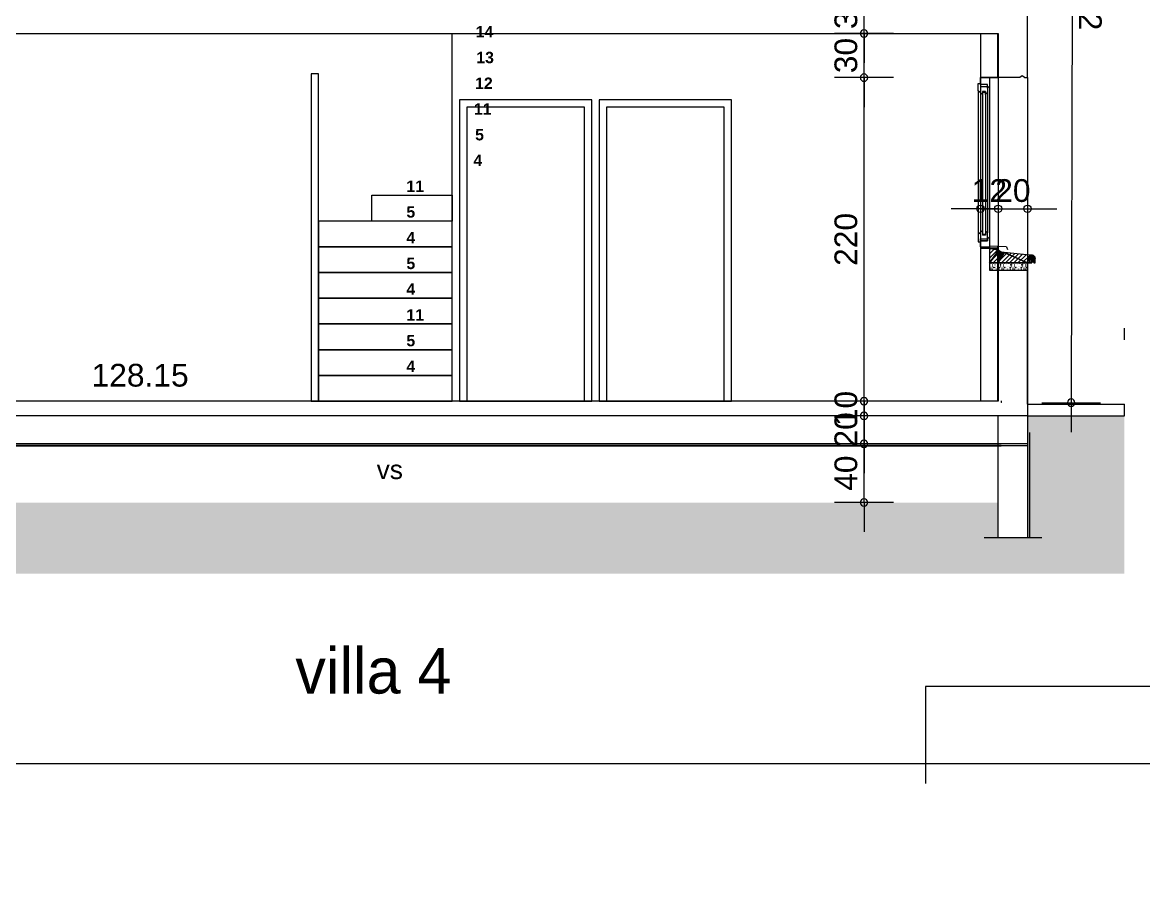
# Model space of a CAD drawing. Header units: metres. Extents: x 1.8 to 61.8, y -55.6 to -11.3.
# Drawn here: x 34.32 to 41.94, y -39.62 to -33.8 of the extents above; entities that cross this region are included whole.
import ezdxf
from ezdxf.enums import TextEntityAlignment as Align
from ezdxf.lldxf.tags import DXFTag

# ---------------------------------------------------------------- set-up
doc = ezdxf.new("R2010")
doc.units = ezdxf.units.M
doc.header["$MEASUREMENT"] = 0
for name, color, linetype in [('Calque commun', 7, 'Continuous'), ('Cotations', 7, 'Continuous'), ('Textes', 7, 'Continuous')]:
    doc.layers.add(name, color=color, linetype=linetype)
doc.styles.add('Arial11', font='arial.ttf', dxfattribs={"height": 0.154626})
doc.styles.add('Arial12', font='arial.ttf', dxfattribs={"height": 0.127566})
doc.styles.add('Arial13', font='arialbd.ttf', dxfattribs={"height": 0.077267})
doc.styles.add('Arial14', font='arial.ttf', dxfattribs={"height": 0.154626})
doc.styles.add('Century Gothic', font='GOTHIC.TTF', dxfattribs={"height": 0.310302})
tags = doc.linetypes.add('HIDDEN', pattern=[0.375, 0.25, -0.125]).pattern_tags.tags
tags[6:7] = [DXFTag(74, 4), DXFTag(75, 0), DXFTag(340, '0'), DXFTag(46, 1.0), DXFTag(50, 0.0), DXFTag(44, 0.0), DXFTag(45, 0.0)]
tags[4:5] = [DXFTag(74, 4), DXFTag(75, 0), DXFTag(340, '0'), DXFTag(46, 1.0), DXFTag(50, 0.0), DXFTag(44, 0.0), DXFTag(45, 0.0)]
tags = doc.linetypes.add('HIDDENX2', pattern=[0.75, 0.5, -0.25]).pattern_tags.tags
tags[6:7] = [DXFTag(74, 4), DXFTag(75, 0), DXFTag(340, '0'), DXFTag(46, 1.0), DXFTag(50, 0.0), DXFTag(44, 0.0), DXFTag(45, 0.0)]
tags[4:5] = [DXFTag(74, 4), DXFTag(75, 0), DXFTag(340, '0'), DXFTag(46, 1.0), DXFTag(50, 0.0), DXFTag(44, 0.0), DXFTag(45, 0.0)]

# ---------------------------------------------------------------- blocks, each defined once
blk = doc.blocks.new('CARTDCE')
at = {"layer": 'Calque commun', "color": 9, "linetype": 'Continuous', "lineweight": 9}
for p, q in [((20.202, 28.93), (-21.798, 28.93)), ((-21.798, 28.93), (-21.798, 27.609))]:
    blk.add_line(p, q, dxfattribs=at)
blk = doc.blocks.new('new121')
at = {"layer": 'Cotations', "color": 14, "linetype": 'Continuous', "lineweight": 9}
blk.add_arc((0, 0), 0.5, 0, 359.9994, dxfattribs=at)
blk = doc.blocks.new('new122')
at = {"layer": 'Cotations', "color": 14, "linetype": 'Continuous', "lineweight": 9}
blk.add_arc((0, 0), 0.5, 0, 359.9994, dxfattribs=at)
blk = doc.blocks.new('DimLine57553')
at = {"layer": 'Cotations', "color": 14, "linetype": 'Continuous', "lineweight": 9}
for p, q in [((40.0393, -33.5783), (40.0393, -33.3783)), ((40.2393, -33.5783), (39.8393, -33.5783)), ((40.0393, -33.8783), (40.0393, -33.5783)), ((40.2393, -33.8783), (39.8393, -33.8783)), ((40.0393, -33.8783), (40.0393, -34.0783))]:
    blk.add_line(p, q, dxfattribs=at)
at = {"layer": 'Cotations', "color": 14, "linetype": 'Continuous', "lineweight": 9, "xscale": 0.05000000074505806, "yscale": 0.05000000074505806, "zscale": 0.05000000074505806}
for name, p, rotation in [('new122', (40.0393, -33.5783), -90.00000000000001), ('new121', (40.0393, -33.8783), 90)]:
    blk.add_blockref(name, p, dxfattribs=dict(at, rotation=rotation))
at = {"layer": 'Cotations', "color": 7, "linetype": 'Continuous', "lineweight": 9, "style": 'Arial11'}
blk.add_text('30', height=0.15463, rotation=90, dxfattribs=at).set_placement((40.0392, -33.7283), align=Align.BOTTOM_CENTER)
blk = doc.blocks.new('new133')
at = {"layer": 'Cotations', "color": 14, "linetype": 'Continuous', "lineweight": 9}
blk.add_arc((0, 0), 0.5, 0, 359.9994, dxfattribs=at)
blk = doc.blocks.new('new134')
at = {"layer": 'Cotations', "color": 14, "linetype": 'Continuous', "lineweight": 9}
blk.add_arc((0, 0), 0.5, 0, 359.9994, dxfattribs=at)
blk = doc.blocks.new('DimLine57592')
at = {"layer": 'Cotations', "color": 14, "linetype": 'Continuous', "lineweight": 9}
for p, q in [((40.0393, -33.8783), (40.0393, -33.6783)), ((40.2393, -33.8783), (39.8393, -33.8783)), ((40.0393, -34.1783), (40.0393, -33.8783)), ((40.2393, -34.1783), (39.8393, -34.1783)), ((40.0393, -34.1783), (40.0393, -34.3783))]:
    blk.add_line(p, q, dxfattribs=at)
at = {"layer": 'Cotations', "color": 14, "linetype": 'Continuous', "lineweight": 9, "xscale": 0.05000000074505806, "yscale": 0.05000000074505806, "zscale": 0.05000000074505806}
for name, p, rotation in [('new134', (40.0393, -33.8783), -90.00000000000001), ('new133', (40.0393, -34.1783), 90)]:
    blk.add_blockref(name, p, dxfattribs=dict(at, rotation=rotation))
at = {"layer": 'Cotations', "color": 7, "linetype": 'Continuous', "lineweight": 9, "style": 'Arial11'}
blk.add_text('30', height=0.15463, rotation=90, dxfattribs=at).set_placement((40.0392, -34.0283), align=Align.BOTTOM_CENTER)
blk = doc.blocks.new('new143')
at = {"layer": 'Cotations', "color": 14, "linetype": 'Continuous', "lineweight": 9}
blk.add_arc((0, 0), 0.5, 0, 359.9994, dxfattribs=at)
blk = doc.blocks.new('new144')
at = {"layer": 'Cotations', "color": 14, "linetype": 'Continuous', "lineweight": 9}
blk.add_arc((0, 0), 0.5, 0, 359.9994, dxfattribs=at)
blk = doc.blocks.new('DimLine57699')
at = {"layer": 'Cotations', "color": 14, "linetype": 'Continuous', "lineweight": 9}
for p, q in [((40.8314, -34.8698), (40.8314, -35.2698)), ((40.9514, -34.8698), (40.9514, -35.2698)), ((40.8314, -35.0698), (40.6314, -35.0698)), ((40.8314, -35.0698), (40.9514, -35.0698)), ((40.9514, -35.0698), (41.1514, -35.0698))]:
    blk.add_line(p, q, dxfattribs=at)
at = {"layer": 'Cotations', "color": 14, "linetype": 'Continuous', "lineweight": 9, "extrusion": (0, 0, -1), "xscale": 0.05000000074505806, "yscale": 0.05000000074505806, "zscale": 0.05000000074505806, "rotation": 180}
blk.add_blockref('new143', (-40.8314, -35.0698), dxfattribs=at)
at = {"layer": 'Cotations', "color": 14, "linetype": 'Continuous', "lineweight": 9, "extrusion": (0, 0, -1), "xscale": 0.05000000074505806, "yscale": 0.05000000074505806, "zscale": 0.05000000074505806}
blk.add_blockref('new144', (-40.9514, -35.0698), dxfattribs=at)
at = {"layer": 'Cotations', "color": 7, "linetype": 'Continuous', "lineweight": 9, "style": 'Arial11'}
blk.add_text('12', height=0.15463, dxfattribs=at).set_placement((40.8914, -35.0697), align=Align.BOTTOM_CENTER)
blk = doc.blocks.new('new145')
at = {"layer": 'Cotations', "color": 14, "linetype": 'Continuous', "lineweight": 9}
blk.add_arc((0, 0), 0.5, 0, 359.9994, dxfattribs=at)
blk = doc.blocks.new('new146')
at = {"layer": 'Cotations', "color": 14, "linetype": 'Continuous', "lineweight": 9}
blk.add_arc((0, 0), 0.5, 0, 359.9994, dxfattribs=at)
blk = doc.blocks.new('DimLine57705')
at = {"layer": 'Cotations', "color": 14, "linetype": 'Continuous', "lineweight": 9}
for p, q in [((40.9514, -34.8698), (40.9514, -35.2698)), ((41.1514, -34.8698), (41.1514, -35.2698)), ((40.9514, -35.0698), (40.7514, -35.0698)), ((40.9514, -35.0698), (41.1514, -35.0698)), ((41.1514, -35.0698), (41.3514, -35.0698))]:
    blk.add_line(p, q, dxfattribs=at)
at = {"layer": 'Cotations', "color": 14, "linetype": 'Continuous', "lineweight": 9, "extrusion": (0, 0, -1), "xscale": 0.05000000074505806, "yscale": 0.05000000074505806, "zscale": 0.05000000074505806, "rotation": 180}
blk.add_blockref('new145', (-40.9514, -35.0698), dxfattribs=at)
at = {"layer": 'Cotations', "color": 14, "linetype": 'Continuous', "lineweight": 9, "extrusion": (0, 0, -1), "xscale": 0.05000000074505806, "yscale": 0.05000000074505806, "zscale": 0.05000000074505806}
blk.add_blockref('new146', (-41.1514, -35.0698), dxfattribs=at)
at = {"layer": 'Cotations', "color": 7, "linetype": 'Continuous', "lineweight": 9, "style": 'Arial11'}
blk.add_text('20', height=0.15463, dxfattribs=at).set_placement((41.0514, -35.0697), align=Align.BOTTOM_CENTER)
blk = doc.blocks.new('new147')
at = {"layer": 'Cotations', "color": 14, "linetype": 'Continuous', "lineweight": 9}
blk.add_arc((0, 0), 0.5, 0, 359.9994, dxfattribs=at)
blk = doc.blocks.new('new148')
at = {"layer": 'Cotations', "color": 14, "linetype": 'Continuous', "lineweight": 9}
blk.add_arc((0, 0), 0.5, 0, 359.9994, dxfattribs=at)
blk = doc.blocks.new('DimLine57719')
at = {"layer": 'Cotations', "color": 14, "linetype": 'Continuous', "lineweight": 9}
for p, q in [((40.0393, -36.3783), (40.0393, -36.1783)), ((40.2393, -36.3783), (39.8393, -36.3783)), ((40.0393, -36.4783), (40.0393, -36.3783)), ((40.2393, -36.4783), (39.8393, -36.4783)), ((40.0393, -36.4783), (40.0393, -36.6783))]:
    blk.add_line(p, q, dxfattribs=at)
at = {"layer": 'Cotations', "color": 14, "linetype": 'Continuous', "lineweight": 9, "xscale": 0.05000000074505806, "yscale": 0.05000000074505806, "zscale": 0.05000000074505806}
for name, p, rotation in [('new148', (40.0393, -36.3783), -90.00000000000001), ('new147', (40.0393, -36.4783), 90)]:
    blk.add_blockref(name, p, dxfattribs=dict(at, rotation=rotation))
at = {"layer": 'Cotations', "color": 7, "linetype": 'Continuous', "lineweight": 9, "style": 'Arial11'}
blk.add_text('10', height=0.15463, rotation=90, dxfattribs=at).set_placement((40.0392, -36.4283), align=Align.BOTTOM_CENTER)
blk = doc.blocks.new('new149')
at = {"layer": 'Cotations', "color": 14, "linetype": 'Continuous', "lineweight": 9}
blk.add_arc((0, 0), 0.5, 0, 359.9994, dxfattribs=at)
blk = doc.blocks.new('new150')
at = {"layer": 'Cotations', "color": 14, "linetype": 'Continuous', "lineweight": 9}
blk.add_arc((0, 0), 0.5, 0, 359.9994, dxfattribs=at)
blk = doc.blocks.new('DimLine57725')
at = {"layer": 'Cotations', "color": 14, "linetype": 'Continuous', "lineweight": 9}
for p, q in [((40.0393, -36.4783), (40.0393, -36.2783)), ((40.2393, -36.4783), (39.8393, -36.4783)), ((40.0393, -36.6683), (40.0393, -36.4783)), ((40.2393, -36.6683), (39.8393, -36.6683)), ((40.0393, -36.6683), (40.0393, -36.8683))]:
    blk.add_line(p, q, dxfattribs=at)
at = {"layer": 'Cotations', "color": 14, "linetype": 'Continuous', "lineweight": 9, "xscale": 0.05000000074505806, "yscale": 0.05000000074505806, "zscale": 0.05000000074505806}
for name, p, rotation in [('new150', (40.0393, -36.4783), -90.00000000000001), ('new149', (40.0393, -36.6683), 90)]:
    blk.add_blockref(name, p, dxfattribs=dict(at, rotation=rotation))
at = {"layer": 'Cotations', "color": 7, "linetype": 'Continuous', "lineweight": 9, "style": 'Arial11'}
blk.add_text('20', height=0.15463, rotation=90, dxfattribs=at).set_placement((40.0392, -36.5733), align=Align.BOTTOM_CENTER)
blk = doc.blocks.new('new151')
at = {"layer": 'Cotations', "color": 14, "linetype": 'Continuous', "lineweight": 9}
blk.add_arc((0, 0), 0.5, 0, 359.9994, dxfattribs=at)
blk = doc.blocks.new('new152')
at = {"layer": 'Cotations', "color": 14, "linetype": 'Continuous', "lineweight": 9}
blk.add_arc((0, 0), 0.5, 0, 359.9994, dxfattribs=at)
blk = doc.blocks.new('DimLine57731')
at = {"layer": 'Cotations', "color": 14, "linetype": 'Continuous', "lineweight": 9}
for p, q in [((40.0393, -36.6683), (40.0393, -36.4683)), ((40.2393, -36.6683), (39.8393, -36.6683)), ((40.0393, -37.0671), (40.0393, -36.6683)), ((40.2393, -37.0671), (39.8393, -37.0671)), ((40.0393, -37.0671), (40.0393, -37.2671))]:
    blk.add_line(p, q, dxfattribs=at)
at = {"layer": 'Cotations', "color": 14, "linetype": 'Continuous', "lineweight": 9, "xscale": 0.05000000074505806, "yscale": 0.05000000074505806, "zscale": 0.05000000074505806}
for name, p, rotation in [('new152', (40.0393, -36.6683), -90.00000000000001), ('new151', (40.0393, -37.0671), 90)]:
    blk.add_blockref(name, p, dxfattribs=dict(at, rotation=rotation))
at = {"layer": 'Cotations', "color": 7, "linetype": 'Continuous', "lineweight": 9, "style": 'Arial11'}
blk.add_text('40', height=0.15463, rotation=90, dxfattribs=at).set_placement((40.0392, -36.8677), align=Align.BOTTOM_CENTER)
blk = doc.blocks.new('new153')
at = {"layer": 'Cotations', "color": 14, "linetype": 'Continuous', "lineweight": 9}
blk.add_arc((0, 0), 0.5, 0, 359.9994, dxfattribs=at)
blk = doc.blocks.new('new154')
at = {"layer": 'Cotations', "color": 14, "linetype": 'Continuous', "lineweight": 9}
blk.add_arc((0, 0), 0.5, 0, 359.9994, dxfattribs=at)
blk = doc.blocks.new('DimLine57744')
at = {"layer": 'Cotations', "color": 14, "linetype": 'Continuous', "lineweight": 9}
for p, q in [((40.0393, -36.3783), (40.0393, -36.1783)), ((40.2393, -36.3783), (39.8393, -36.3783)), ((40.0393, -36.4783), (40.0393, -36.3783)), ((40.2393, -36.4783), (39.8393, -36.4783)), ((40.0393, -36.4783), (40.0393, -36.6783))]:
    blk.add_line(p, q, dxfattribs=at)
at = {"layer": 'Cotations', "color": 14, "linetype": 'Continuous', "lineweight": 9, "xscale": 0.05000000074505806, "yscale": 0.05000000074505806, "zscale": 0.05000000074505806}
for name, p, rotation in [('new154', (40.0393, -36.3783), -90.00000000000001), ('new153', (40.0393, -36.4783), 90)]:
    blk.add_blockref(name, p, dxfattribs=dict(at, rotation=rotation))
at = {"layer": 'Cotations', "color": 7, "linetype": 'Continuous', "lineweight": 9, "style": 'Arial11'}
blk.add_text('10', height=0.15463, rotation=90, dxfattribs=at).set_placement((40.0392, -36.4283), align=Align.BOTTOM_CENTER)
blk = doc.blocks.new('new155')
at = {"layer": 'Cotations', "color": 14, "linetype": 'Continuous', "lineweight": 9}
blk.add_arc((0, 0), 0.5, 0, 359.9994, dxfattribs=at)
blk = doc.blocks.new('new156')
at = {"layer": 'Cotations', "color": 14, "linetype": 'Continuous', "lineweight": 9}
blk.add_arc((0, 0), 0.5, 0, 359.9994, dxfattribs=at)
blk = doc.blocks.new('DimLine57750')
at = {"layer": 'Cotations', "color": 14, "linetype": 'Continuous', "lineweight": 9}
for p, q in [((40.0393, -36.3783), (40.0393, -36.1783)), ((40.2393, -36.3783), (39.8393, -36.3783)), ((40.0393, -36.4783), (40.0393, -36.3783)), ((40.2393, -36.4783), (39.8393, -36.4783)), ((40.0393, -36.4783), (40.0393, -36.6783))]:
    blk.add_line(p, q, dxfattribs=at)
at = {"layer": 'Cotations', "color": 14, "linetype": 'Continuous', "lineweight": 9, "xscale": 0.05000000074505806, "yscale": 0.05000000074505806, "zscale": 0.05000000074505806}
for name, p, rotation in [('new156', (40.0393, -36.3783), -90.00000000000001), ('new155', (40.0393, -36.4783), 90)]:
    blk.add_blockref(name, p, dxfattribs=dict(at, rotation=rotation))
at = {"layer": 'Cotations', "color": 7, "linetype": 'Continuous', "lineweight": 9, "style": 'Arial11'}
blk.add_text('10', height=0.15463, rotation=90, dxfattribs=at).set_placement((40.0392, -36.4283), align=Align.BOTTOM_CENTER)
blk = doc.blocks.new('new161')
at = {"layer": 'Cotations', "color": 14, "linetype": 'Continuous', "lineweight": 9}
blk.add_arc((0, 0), 0.5, 0, 359.9994, dxfattribs=at)
blk = doc.blocks.new('new162')
at = {"layer": 'Cotations', "color": 14, "linetype": 'Continuous', "lineweight": 9}
blk.add_arc((0, 0), 0.5, 0, 359.9994, dxfattribs=at)
blk = doc.blocks.new('DimLine57787')
at = {"layer": 'Cotations', "color": 14, "linetype": 'Continuous', "lineweight": 9}
for p, q in [((40.0393, -34.1783), (40.0393, -33.9783)), ((40.2393, -34.1783), (39.8393, -34.1783)), ((40.0393, -36.3783), (40.0393, -34.1783)), ((40.2393, -36.3783), (39.8393, -36.3783)), ((40.0393, -36.3783), (40.0393, -36.5783))]:
    blk.add_line(p, q, dxfattribs=at)
at = {"layer": 'Cotations', "color": 14, "linetype": 'Continuous', "lineweight": 9, "xscale": 0.05000000074505806, "yscale": 0.05000000074505806, "zscale": 0.05000000074505806}
for name, p, rotation in [('new162', (40.0393, -34.1783), -90.00000000000001), ('new161', (40.0393, -36.3783), 90)]:
    blk.add_blockref(name, p, dxfattribs=dict(at, rotation=rotation))
at = {"layer": 'Cotations', "color": 7, "linetype": 'Continuous', "lineweight": 9, "style": 'Arial11'}
blk.add_text('220', height=0.15463, rotation=90, dxfattribs=at).set_placement((40.0392, -35.2783), align=Align.BOTTOM_CENTER)
blk = doc.blocks.new('new175')
at = {"layer": 'Cotations', "color": 14, "linetype": 'Continuous', "lineweight": 9}
blk.add_arc((0, 0), 0.5, 0, 359.9994, dxfattribs=at)
blk = doc.blocks.new('new176')
at = {"layer": 'Cotations', "color": 14, "linetype": 'Continuous', "lineweight": 9}
blk.add_arc((0, 0), 0.5, 0, 359.9994, dxfattribs=at)
blk = doc.blocks.new('DimLine57855')
at = {"layer": 'Cotations', "color": 14, "linetype": 'Continuous', "lineweight": 9}
for p, q in [((41.4613, -30.9645), (41.4618, -30.7645)), ((41.2613, -30.9645), (41.6613, -30.9645)), ((41.4613, -30.9645), (41.4482, -36.3883)), ((41.2482, -36.3883), (41.6482, -36.3883)), ((41.4482, -36.3883), (41.4478, -36.5883))]:
    blk.add_line(p, q, dxfattribs=at)
at = {"layer": 'Cotations', "color": 14, "linetype": 'Continuous', "lineweight": 9, "xscale": 0.05000000145180782, "yscale": 0.05000000145180782, "zscale": 0.05000000074505806}
for name, p, rotation in [('new175', (41.4613, -30.9645), -90.13845825380338), ('new176', (41.4482, -36.3883), 89.86154174619664)]:
    blk.add_blockref(name, p, dxfattribs=dict(at, rotation=rotation))
at = {"layer": 'Cotations', "color": 7, "linetype": 'Continuous', "lineweight": 9, "style": 'Arial11'}
blk.add_text('542', height=0.15463, rotation=269.86154, dxfattribs=at).set_placement((41.4548, -33.6764), align=Align.BOTTOM_CENTER)
blk = doc.blocks.new('hatch23')
at = {"layer": 'Calque commun', "color": 7, "linetype": 'Continuous', "lineweight": 9}
for p, q in [((40.9032, -35.3383), (40.8929, -35.3486)), ((40.9314, -35.3383), (40.8929, -35.3769)), ((40.9515, -35.3466), (40.8929, -35.4052)), ((40.9659, -35.3605), (40.8929, -35.4335)), ((40.9875, -35.3671), (40.9163, -35.4383)), ((41.0135, -35.3694), (40.9446, -35.4383)), ((41.0392, -35.3719), (40.9729, -35.4383)), ((41.065, -35.3745), (41.0012, -35.4383)), ((41.0907, -35.3771), (41.0294, -35.4383)), ((41.1164, -35.3796), (41.0577, -35.4383)), ((41.1421, -35.3822), (41.086, -35.4383)), ((41.1679, -35.3847), (41.1143, -35.4383)), ((41.1918, -35.389), (41.1426, -35.4383)), ((41.2029, -35.4063), (41.1709, -35.4383)), ((41.2029, -35.4346), (41.1991, -35.4383))]:
    blk.add_line(p, q, dxfattribs=at)
at = {"layer": 'Calque commun', "color": 7, "linetype": 'Continuous', "lineweight": 18}
mesh = blk.add_polyface(dxfattribs=at)
corners = [(41.1808, -35.3855), (41.1847, -35.4311), (41.1851, -35.3862), (41.1861, -35.4307), (41.1876, -35.4307), (41.2029, -35.4054), (41.1989, -35.3956), (41.1976, -35.3939), (41.1664, -35.3846), (41.1664, -35.4383), (41.1833, -35.4318), (41.1808, -35.4353), (41.1814, -35.434), (40.9514, -35.4383), (40.9841, -35.3669), (40.9804, -35.3662), (41.1945, -35.3909), (41.1961, -35.3923), (40.9917, -35.3672), (41.1514, -35.4383), (41.1928, -35.3896), (41.191, -35.3885), (41.1822, -35.4327), (41.1871, -35.3868), (41.1891, -35.3875), (41.189, -35.4311), (40.9574, -35.3539), (40.8929, -35.4383), (40.9768, -35.3653), (40.9732, -35.3641), (41.1808, -35.4383), (41.1807, -35.4368), (40.9632, -35.3587), (40.9602, -35.3564), (41.1904, -35.4318), (41.1915, -35.4327), (41.1928, -35.4354), (41.193, -35.4368), (41.2029, -35.4383), (40.9486, -35.3417), (40.9471, -35.3383), (40.8929, -35.3383), (40.9879, -35.3672), (40.9549, -35.3511), (41.1923, -35.434), (40.9697, -35.3626), (41.2018, -35.4013), (41.201, -35.3993), (41.2, -35.3974), (40.9525, -35.3482), (40.9504, -35.3451), (41.1928, -35.4383), (40.9664, -35.3608), (41.2024, -35.4033), (41.183, -35.3857)]
mesh.append_faces([[corners[k] for k in face] for face in [(16, 7, 17), (23, 21, 24), (0, 2, 54)]], dxfattribs={"vtx0": -1, "color": 7})
mesh.append_faces([[corners[k] for k in face] for face in [(13, 26, 27), (27, 43, 41), (6, 3, 48), (8, 10, 0), (46, 3, 53), (5, 35, 38)]], dxfattribs={"vtx0": -1, "vtx1": -1, "color": 7})
mesh.append_faces([[corners[k] for k in face] for face in [(0, 1, 2), (8, 9, 10), (16, 3, 7), (46, 48, 3), (23, 1, 21)]], dxfattribs={"vtx0": -1, "vtx1": -1, "vtx2": -1, "color": 7})
mesh.append_faces([[corners[k] for k in face] for face in [(9, 11, 12), (13, 14, 15), (9, 12, 22), (20, 1, 3), (13, 28, 29), (5, 34, 35), (8, 19, 9), (13, 18, 42), (13, 29, 45), (13, 42, 14), (9, 22, 10), (13, 15, 28), (13, 45, 52), (0, 10, 1), (3, 5, 53), (13, 33, 26)]], dxfattribs={"vtx0": -1, "vtx2": -1, "color": 7})
mesh.append_faces([[corners[k] for k in face] for face in [(30, 31, 9)]], dxfattribs={"vtx1": -1, "color": 7})
mesh.append_faces([[corners[k] for k in face] for face in [(3, 4, 5), (6, 7, 3), (8, 18, 19), (20, 21, 1), (4, 25, 5), (32, 33, 13), (36, 37, 38), (26, 43, 27), (35, 44, 38), (16, 20, 3), (49, 50, 41), (13, 19, 18), (52, 32, 13), (50, 39, 41), (43, 49, 41), (25, 34, 5), (23, 2, 1), (31, 11, 9), (44, 36, 38)]], dxfattribs={"vtx1": -1, "vtx2": -1, "color": 7})
mesh.append_faces([[corners[k] for k in face] for face in [(39, 40, 41), (46, 47, 48), (37, 51, 38)]], dxfattribs={"vtx2": -1, "color": 7})
blk = doc.blocks.new('Block58757')
at = {"layer": 'Calque commun', "color": 7, "linetype": 'Continuous', "lineweight": 9}
for p, q in [((40.8938, -35.4492), (40.8929, -35.4492)), ((40.8947, -35.4508), (40.8938, -35.4492)), ((40.8938, -35.4524), (40.8947, -35.4508)), ((40.9016, -35.4414), (40.9022, -35.4408)), ((40.9022, -35.4421), (40.9016, -35.4414)), ((40.9022, -35.4408), (40.9029, -35.4414)), ((40.9029, -35.4414), (40.9022, -35.4421)), ((40.911, -35.4508), (40.9116, -35.4502)), ((40.9116, -35.4514), (40.911, -35.4508)), ((40.9116, -35.4502), (40.9122, -35.4508)), ((40.9122, -35.4508), (40.9116, -35.4514)), ((40.9204, -35.4414), (40.921, -35.4408)), ((40.921, -35.4421), (40.9204, -35.4414)), ((40.921, -35.4408), (40.9216, -35.4414)), ((40.9216, -35.4414), (40.921, -35.4421)), ((40.9297, -35.4508), (40.9304, -35.4502)), ((40.9304, -35.4514), (40.9297, -35.4508)), ((40.9304, -35.4502), (40.931, -35.4508)), ((40.931, -35.4508), (40.9304, -35.4514)), ((40.9391, -35.4414), (40.9397, -35.4408)), ((40.9397, -35.4421), (40.9391, -35.4414)), ((40.9397, -35.4408), (40.9404, -35.4414)), ((40.9404, -35.4414), (40.9397, -35.4421)), ((40.9472, -35.4414), (40.9482, -35.4398)), ((40.9482, -35.4431), (40.9472, -35.4414)), ((40.9482, -35.4398), (40.95, -35.4398)), ((40.95, -35.4431), (40.9482, -35.4431)), ((40.95, -35.4398), (40.951, -35.4414)), ((40.951, -35.4414), (40.95, -35.4431)), ((40.9579, -35.4508), (40.9585, -35.4502)), ((40.9585, -35.4514), (40.9579, -35.4508)), ((40.9585, -35.4502), (40.9591, -35.4508)), ((40.9591, -35.4508), (40.9585, -35.4514)), ((40.966, -35.4508), (40.9669, -35.4492)), ((40.9669, -35.4524), (40.966, -35.4508)), ((40.9669, -35.4492), (40.9679, -35.4492)), ((40.9688, -35.4492), (40.9679, -35.4492)), ((40.9697, -35.4508), (40.9688, -35.4492)), ((40.9688, -35.4524), (40.9697, -35.4508)), ((40.9766, -35.4414), (40.9772, -35.4408)), ((40.9772, -35.4421), (40.9766, -35.4414)), ((40.9772, -35.4408), (40.9779, -35.4414)), ((40.9779, -35.4414), (40.9772, -35.4421)), ((40.986, -35.4508), (40.9866, -35.4502)), ((40.9866, -35.4514), (40.986, -35.4508)), ((40.9866, -35.4502), (40.9872, -35.4508)), ((40.9872, -35.4508), (40.9866, -35.4514)), ((40.9954, -35.4414), (40.996, -35.4408)), ((40.996, -35.4421), (40.9954, -35.4414)), ((40.996, -35.4408), (40.9966, -35.4414)), ((40.9966, -35.4414), (40.996, -35.4421)), ((41.0047, -35.4508), (41.0054, -35.4502)), ((41.0054, -35.4514), (41.0047, -35.4508)), ((41.0054, -35.4502), (41.006, -35.4508)), ((41.006, -35.4508), (41.0054, -35.4514)), ((41.0141, -35.4414), (41.0147, -35.4408)), ((41.0147, -35.4421), (41.0141, -35.4414)), ((41.0147, -35.4408), (41.0154, -35.4414)), ((41.0154, -35.4414), (41.0147, -35.4421)), ((41.0222, -35.4414), (41.0232, -35.4398)), ((41.0232, -35.4431), (41.0222, -35.4414)), ((41.0232, -35.4398), (41.025, -35.4398)), ((41.025, -35.4431), (41.0232, -35.4431)), ((41.025, -35.4398), (41.026, -35.4414)), ((41.026, -35.4414), (41.025, -35.4431)), ((41.0329, -35.4508), (41.0335, -35.4502)), ((41.0335, -35.4514), (41.0329, -35.4508)), ((41.0335, -35.4502), (41.0341, -35.4508)), ((41.0341, -35.4508), (41.0335, -35.4514)), ((41.041, -35.4508), (41.0419, -35.4492)), ((41.0419, -35.4524), (41.041, -35.4508)), ((41.0419, -35.4492), (41.0429, -35.4492)), ((41.0438, -35.4492), (41.0429, -35.4492)), ((41.0447, -35.4508), (41.0438, -35.4492)), ((41.0438, -35.4524), (41.0447, -35.4508)), ((41.0516, -35.4414), (41.0522, -35.4408)), ((41.0522, -35.4421), (41.0516, -35.4414)), ((41.0522, -35.4408), (41.0529, -35.4414)), ((41.0529, -35.4414), (41.0522, -35.4421)), ((41.061, -35.4508), (41.0616, -35.4502)), ((41.0616, -35.4514), (41.061, -35.4508)), ((41.0616, -35.4502), (41.0622, -35.4508)), ((41.0622, -35.4508), (41.0616, -35.4514)), ((41.0704, -35.4414), (41.071, -35.4408)), ((41.071, -35.4421), (41.0704, -35.4414)), ((41.071, -35.4408), (41.0716, -35.4414)), ((41.0716, -35.4414), (41.071, -35.4421)), ((41.0797, -35.4508), (41.0804, -35.4502)), ((41.0804, -35.4514), (41.0797, -35.4508)), ((41.0804, -35.4502), (41.081, -35.4508)), ((41.081, -35.4508), (41.0804, -35.4514)), ((41.0891, -35.4414), (41.0897, -35.4408)), ((41.0897, -35.4421), (41.0891, -35.4414)), ((41.0897, -35.4408), (41.0904, -35.4414)), ((41.0904, -35.4414), (41.0897, -35.4421)), ((41.0972, -35.4414), (41.0982, -35.4398)), ((41.0982, -35.4431), (41.0972, -35.4414)), ((41.0982, -35.4398), (41.1, -35.4398)), ((41.1, -35.4431), (41.0982, -35.4431)), ((41.1, -35.4398), (41.101, -35.4414)), ((41.101, -35.4414), (41.1, -35.4431)), ((41.1079, -35.4508), (41.1085, -35.4502)), ((41.1085, -35.4514), (41.1079, -35.4508)), ((41.1085, -35.4502), (41.1091, -35.4508)), ((41.1091, -35.4508), (41.1085, -35.4514)), ((41.116, -35.4508), (41.1169, -35.4492)), ((41.1169, -35.4524), (41.116, -35.4508)), ((41.1169, -35.4492), (41.1179, -35.4492)), ((41.1188, -35.4492), (41.1179, -35.4492)), ((41.1197, -35.4508), (41.1188, -35.4492)), ((41.1188, -35.4524), (41.1197, -35.4508)), ((41.1266, -35.4414), (41.1272, -35.4408)), ((41.1272, -35.4421), (41.1266, -35.4414)), ((41.1272, -35.4408), (41.1279, -35.4414)), ((41.1279, -35.4414), (41.1272, -35.4421)), ((41.136, -35.4508), (41.1366, -35.4502)), ((41.1366, -35.4514), (41.136, -35.4508)), ((41.1366, -35.4502), (41.1372, -35.4508)), ((41.1372, -35.4508), (41.1366, -35.4514)), ((41.1454, -35.4414), (41.146, -35.4408)), ((41.146, -35.4421), (41.1454, -35.4414)), ((41.146, -35.4408), (41.1466, -35.4414)), ((41.1466, -35.4414), (41.146, -35.4421)), ((40.8929, -35.4524), (40.8938, -35.4524)), ((40.8935, -35.4602), (40.8929, -35.4596)), ((40.8929, -35.4608), (40.8935, -35.4602)), ((40.9004, -35.4789), (40.9013, -35.4773)), ((40.9013, -35.4805), (40.9004, -35.4789)), ((40.9013, -35.4773), (40.9032, -35.4773)), ((40.9032, -35.4805), (40.9013, -35.4805)), ((40.9016, -35.4696), (40.9022, -35.4689)), ((40.9022, -35.4702), (40.9016, -35.4696)), ((40.9022, -35.4689), (40.9029, -35.4696)), ((40.9029, -35.4696), (40.9022, -35.4702)), ((40.9032, -35.4773), (40.9041, -35.4789)), ((40.9041, -35.4789), (40.9032, -35.4805)), ((40.911, -35.4602), (40.9116, -35.4596)), ((40.9116, -35.4608), (40.911, -35.4602)), ((40.911, -35.4789), (40.9116, -35.4783)), ((40.9116, -35.4795), (40.911, -35.4789)), ((40.911, -35.4883), (40.9116, -35.4877)), ((40.9116, -35.4596), (40.9122, -35.4602)), ((40.9122, -35.4602), (40.9116, -35.4608)), ((40.9116, -35.4783), (40.9122, -35.4789)), ((40.9122, -35.4789), (40.9116, -35.4795)), ((40.9116, -35.4877), (40.9122, -35.4883)), ((40.9191, -35.4696), (40.92, -35.4679)), ((40.92, -35.4712), (40.9191, -35.4696)), ((40.92, -35.4679), (40.9219, -35.4679)), ((40.9219, -35.4712), (40.92, -35.4712)), ((40.9219, -35.4679), (40.9229, -35.4696)), ((40.9229, -35.4696), (40.9219, -35.4712)), ((40.9285, -35.4883), (40.9294, -35.4867)), ((40.9294, -35.4867), (40.9313, -35.4867)), ((40.9297, -35.4696), (40.9304, -35.4689)), ((40.9304, -35.4702), (40.9297, -35.4696)), ((40.9304, -35.4689), (40.931, -35.4696)), ((40.931, -35.4696), (40.9304, -35.4702)), ((40.9313, -35.4867), (40.9322, -35.4883)), ((40.9391, -35.4602), (40.9397, -35.4596)), ((40.9397, -35.4608), (40.9391, -35.4602)), ((40.9391, -35.4789), (40.9397, -35.4783)), ((40.9397, -35.4795), (40.9391, -35.4789)), ((40.9397, -35.4596), (40.9404, -35.4602)), ((40.9404, -35.4602), (40.9397, -35.4608)), ((40.9397, -35.4783), (40.9404, -35.4789)), ((40.9404, -35.4789), (40.9397, -35.4795)), ((40.9485, -35.4602), (40.9491, -35.4596)), ((40.9491, -35.4608), (40.9485, -35.4602)), ((40.9491, -35.4596), (40.9497, -35.4602)), ((40.9497, -35.4602), (40.9491, -35.4608)), ((40.9566, -35.4696), (40.9575, -35.4679)), ((40.9575, -35.4712), (40.9566, -35.4696)), ((40.9575, -35.4679), (40.9594, -35.4679)), ((40.9594, -35.4712), (40.9575, -35.4712)), ((40.9579, -35.4789), (40.9585, -35.4783)), ((40.9585, -35.4795), (40.9579, -35.4789)), ((40.9585, -35.4783), (40.9591, -35.4789)), ((40.9591, -35.4789), (40.9585, -35.4795)), ((40.9594, -35.4679), (40.9604, -35.4696)), ((40.9604, -35.4696), (40.9594, -35.4712)), ((40.9679, -35.4524), (40.9669, -35.4524)), ((40.9672, -35.4602), (40.9679, -35.4596)), ((40.9679, -35.4608), (40.9672, -35.4602)), ((40.9679, -35.4524), (40.9688, -35.4524)), ((40.9685, -35.4602), (40.9679, -35.4596)), ((40.9679, -35.4608), (40.9685, -35.4602)), ((40.9754, -35.4789), (40.9763, -35.4773)), ((40.9763, -35.4805), (40.9754, -35.4789)), ((40.9763, -35.4773), (40.9782, -35.4773)), ((40.9782, -35.4805), (40.9763, -35.4805)), ((40.9766, -35.4696), (40.9772, -35.4689)), ((40.9772, -35.4702), (40.9766, -35.4696)), ((40.9772, -35.4689), (40.9779, -35.4696)), ((40.9779, -35.4696), (40.9772, -35.4702)), ((40.9782, -35.4773), (40.9791, -35.4789)), ((40.9791, -35.4789), (40.9782, -35.4805)), ((40.986, -35.4602), (40.9866, -35.4596)), ((40.9866, -35.4608), (40.986, -35.4602)), ((40.986, -35.4789), (40.9866, -35.4783)), ((40.9866, -35.4795), (40.986, -35.4789)), ((40.986, -35.4883), (40.9866, -35.4877)), ((40.9866, -35.4596), (40.9872, -35.4602)), ((40.9872, -35.4602), (40.9866, -35.4608)), ((40.9866, -35.4783), (40.9872, -35.4789)), ((40.9872, -35.4789), (40.9866, -35.4795)), ((40.9866, -35.4877), (40.9872, -35.4883)), ((40.9941, -35.4696), (40.995, -35.4679)), ((40.995, -35.4712), (40.9941, -35.4696)), ((40.995, -35.4679), (40.9969, -35.4679)), ((40.9969, -35.4712), (40.995, -35.4712)), ((40.9969, -35.4679), (40.9979, -35.4696)), ((40.9979, -35.4696), (40.9969, -35.4712)), ((41.0035, -35.4883), (41.0044, -35.4867)), ((41.0044, -35.4867), (41.0063, -35.4867)), ((41.0047, -35.4696), (41.0054, -35.4689)), ((41.0054, -35.4702), (41.0047, -35.4696)), ((41.0054, -35.4689), (41.006, -35.4696)), ((41.006, -35.4696), (41.0054, -35.4702)), ((41.0063, -35.4867), (41.0072, -35.4883)), ((41.0141, -35.4602), (41.0147, -35.4596)), ((41.0147, -35.4608), (41.0141, -35.4602)), ((41.0141, -35.4789), (41.0147, -35.4783)), ((41.0147, -35.4795), (41.0141, -35.4789)), ((41.0147, -35.4596), (41.0154, -35.4602)), ((41.0154, -35.4602), (41.0147, -35.4608)), ((41.0147, -35.4783), (41.0154, -35.4789)), ((41.0154, -35.4789), (41.0147, -35.4795)), ((41.0235, -35.4602), (41.0241, -35.4596)), ((41.0241, -35.4608), (41.0235, -35.4602)), ((41.0241, -35.4596), (41.0247, -35.4602)), ((41.0247, -35.4602), (41.0241, -35.4608)), ((41.0316, -35.4696), (41.0325, -35.4679)), ((41.0325, -35.4712), (41.0316, -35.4696)), ((41.0325, -35.4679), (41.0344, -35.4679)), ((41.0344, -35.4712), (41.0325, -35.4712)), ((41.0329, -35.4789), (41.0335, -35.4783)), ((41.0335, -35.4795), (41.0329, -35.4789)), ((41.0335, -35.4783), (41.0341, -35.4789)), ((41.0341, -35.4789), (41.0335, -35.4795)), ((41.0344, -35.4679), (41.0354, -35.4696)), ((41.0354, -35.4696), (41.0344, -35.4712)), ((41.0429, -35.4524), (41.0419, -35.4524)), ((41.0422, -35.4602), (41.0429, -35.4596)), ((41.0429, -35.4608), (41.0422, -35.4602)), ((41.0429, -35.4524), (41.0438, -35.4524)), ((41.0435, -35.4602), (41.0429, -35.4596)), ((41.0429, -35.4608), (41.0435, -35.4602)), ((41.0504, -35.4789), (41.0513, -35.4773)), ((41.0513, -35.4805), (41.0504, -35.4789)), ((41.0513, -35.4773), (41.0532, -35.4773)), ((41.0532, -35.4805), (41.0513, -35.4805)), ((41.0516, -35.4696), (41.0522, -35.4689)), ((41.0522, -35.4702), (41.0516, -35.4696)), ((41.0522, -35.4689), (41.0529, -35.4696)), ((41.0529, -35.4696), (41.0522, -35.4702)), ((41.0532, -35.4773), (41.0541, -35.4789)), ((41.0541, -35.4789), (41.0532, -35.4805)), ((41.061, -35.4602), (41.0616, -35.4596)), ((41.0616, -35.4608), (41.061, -35.4602)), ((41.061, -35.4789), (41.0616, -35.4783)), ((41.0616, -35.4795), (41.061, -35.4789)), ((41.061, -35.4883), (41.0616, -35.4877)), ((41.0616, -35.4596), (41.0622, -35.4602)), ((41.0622, -35.4602), (41.0616, -35.4608)), ((41.0616, -35.4783), (41.0622, -35.4789)), ((41.0622, -35.4789), (41.0616, -35.4795)), ((41.0616, -35.4877), (41.0622, -35.4883)), ((41.0691, -35.4696), (41.07, -35.4679)), ((41.07, -35.4712), (41.0691, -35.4696)), ((41.07, -35.4679), (41.0719, -35.4679)), ((41.0719, -35.4712), (41.07, -35.4712)), ((41.0719, -35.4679), (41.0729, -35.4696)), ((41.0729, -35.4696), (41.0719, -35.4712)), ((41.0785, -35.4883), (41.0794, -35.4867)), ((41.0794, -35.4867), (41.0813, -35.4867)), ((41.0797, -35.4696), (41.0804, -35.4689)), ((41.0804, -35.4702), (41.0797, -35.4696)), ((41.0804, -35.4689), (41.081, -35.4696)), ((41.081, -35.4696), (41.0804, -35.4702)), ((41.0813, -35.4867), (41.0822, -35.4883)), ((41.0891, -35.4602), (41.0897, -35.4596)), ((41.0897, -35.4608), (41.0891, -35.4602)), ((41.0891, -35.4789), (41.0897, -35.4783)), ((41.0897, -35.4795), (41.0891, -35.4789)), ((41.0897, -35.4596), (41.0904, -35.4602)), ((41.0904, -35.4602), (41.0897, -35.4608)), ((41.0897, -35.4783), (41.0904, -35.4789)), ((41.0904, -35.4789), (41.0897, -35.4795)), ((41.0985, -35.4602), (41.0991, -35.4596)), ((41.0991, -35.4608), (41.0985, -35.4602)), ((41.0991, -35.4596), (41.0997, -35.4602)), ((41.0997, -35.4602), (41.0991, -35.4608)), ((41.1066, -35.4696), (41.1075, -35.4679)), ((41.1075, -35.4712), (41.1066, -35.4696)), ((41.1075, -35.4679), (41.1094, -35.4679)), ((41.1094, -35.4712), (41.1075, -35.4712)), ((41.1079, -35.4789), (41.1085, -35.4783)), ((41.1085, -35.4795), (41.1079, -35.4789)), ((41.1085, -35.4783), (41.1091, -35.4789)), ((41.1091, -35.4789), (41.1085, -35.4795)), ((41.1094, -35.4679), (41.1104, -35.4696)), ((41.1104, -35.4696), (41.1094, -35.4712)), ((41.1179, -35.4524), (41.1169, -35.4524)), ((41.1172, -35.4602), (41.1179, -35.4596)), ((41.1179, -35.4608), (41.1172, -35.4602)), ((41.1179, -35.4524), (41.1188, -35.4524)), ((41.1185, -35.4602), (41.1179, -35.4596)), ((41.1179, -35.4608), (41.1185, -35.4602)), ((41.1254, -35.4789), (41.1263, -35.4773)), ((41.1263, -35.4805), (41.1254, -35.4789)), ((41.1263, -35.4773), (41.1282, -35.4773)), ((41.1282, -35.4805), (41.1263, -35.4805)), ((41.1266, -35.4696), (41.1272, -35.4689)), ((41.1272, -35.4702), (41.1266, -35.4696)), ((41.1272, -35.4689), (41.1279, -35.4696)), ((41.1279, -35.4696), (41.1272, -35.4702)), ((41.1282, -35.4773), (41.1291, -35.4789)), ((41.1291, -35.4789), (41.1282, -35.4805)), ((41.136, -35.4602), (41.1366, -35.4596)), ((41.1366, -35.4608), (41.136, -35.4602)), ((41.136, -35.4789), (41.1366, -35.4783)), ((41.1366, -35.4795), (41.136, -35.4789)), ((41.136, -35.4883), (41.1366, -35.4877)), ((41.1366, -35.4596), (41.1372, -35.4602)), ((41.1372, -35.4602), (41.1366, -35.4608)), ((41.1366, -35.4783), (41.1372, -35.4789)), ((41.1372, -35.4789), (41.1366, -35.4795)), ((41.1366, -35.4877), (41.1372, -35.4883)), ((41.1441, -35.4696), (41.145, -35.4679)), ((41.145, -35.4712), (41.1441, -35.4696)), ((41.145, -35.4679), (41.1469, -35.4679)), ((41.1469, -35.4712), (41.145, -35.4712)), ((41.1469, -35.4679), (41.1479, -35.4696)), ((41.1479, -35.4696), (41.1469, -35.4712))]:
    blk.add_line(p, q, dxfattribs=at)
blk = doc.blocks.new('pattern3')
at = {"layer": 'Calque commun', "color": 0, "linetype": 'ByBlock', "lineweight": -2}
blk.add_blockref('Block58757', (0, 0), dxfattribs=at)
at = {"layer": 'Calque commun', "color": 7, "linetype": 'Continuous', "lineweight": 18}
mesh = blk.add_polyface(dxfattribs=at)
corners = [(40.8929, -35.4383), (40.8929, -35.4883), (41.1514, -35.4883), (41.1514, -35.4383)]
mesh.append_faces([[corners[k] for k in face] for face in [(0, 1, 2, 3)]], dxfattribs={"color": 7})

msp = doc.modelspace()

# ---------------------------------------------------------------- hatches: boundary and pattern name
at = {"layer": 'Calque commun', "linetype": 'Continuous', "lineweight": 18}
msp.add_hatch(color=9, dxfattribs=at).paths.add_polyline_path([(41.8099, -37.5506), (41.8099, -36.4783), (41.1514, -36.4783), (41.1514, -37.0833), (41.1514, -37.3073), (40.9514, -37.3073), (40.9514, -37.0683), (32.3497, -37.0683), (32.3497, -37.3073), (32.1497, -37.3073), (32.1497, -36.6283), (31.4709, -36.6283), (31.4709, -37.5506)])

# ---------------------------------------------------------------- linework, layer by layer
at = {"layer": 'Calque commun', "color": 7, "linetype": 'Continuous', "lineweight": 18}
for p, q in [((41.1514, -34.1783), (41.1514, -33.5366)), ((32.3497, -33.8783), (40.9514, -33.8783)), ((34.8359, -33.8783), (40.4811, -33.8783)), ((40.8314, -33.8783), (40.8314, -34.1783)), ((40.9514, -34.1783), (40.9514, -33.8783)), ((40.9548, -34.1783), (40.8314, -34.1783)), ((41.0996, -34.1783), (40.9514, -34.1783)), ((41.1146, -34.1669), (41.0996, -34.1783)), ((41.1296, -34.1783), (41.1146, -34.1669)), ((41.1296, -34.1783), (41.1514, -34.1783)), ((40.8314, -35.3283), (40.8929, -35.3283)), ((40.8314, -35.3283), (40.8314, -36.3783)), ((40.9514, -36.3783), (40.9514, -35.4883)), ((41.1514, -36.3983), (41.1514, -35.4883)), ((41.8099, -35.9618), (41.8099, -35.8818)), ((40.9514, -36.3783), (32.4697, -36.3783)), ((41.1514, -36.3983), (41.8099, -36.3983)), ((41.1514, -36.4102), (41.1514, -36.4783)), ((41.8099, -36.4783), (41.8099, -36.3983)), ((41.1514, -36.4783), (32.1497, -36.4783)), ((40.9514, -36.6683), (40.9514, -36.4783)), ((41.1514, -36.4783), (41.1514, -37.3073)), ((40.9514, -36.6683), (32.1497, -36.6683)), ((41.1514, -36.6683), (40.8513, -36.6683)), ((40.9514, -37.3073), (40.9514, -36.6683)), ((40.9514, -36.6785), (41.1514, -36.6785))]:
    msp.add_line(p, q, dxfattribs=at)
at = {"layer": 'Calque commun', "color": 3, "linetype": 'ByBlock', "lineweight": -2}
for p, q in [((40.9514, -34.1783), (40.9514, -33.8783)), ((40.9514, -36.3783), (40.9514, -35.3233)), ((32.3691, -36.6792), (40.9708, -36.6792))]:
    msp.add_line(p, q, dxfattribs=at)
at = {"layer": 'Calque commun', "color": 7, "linetype": 'Continuous', "lineweight": 9}
for p, q in [((40.8148, -34.2178), (40.8314, -34.2178)), ((40.8148, -34.2678), (40.8148, -34.2178)), ((40.8314, -34.1783), (40.9514, -34.1783)), ((40.8314, -34.1783), (40.9514, -34.1783)), ((40.9548, -34.1783), (40.8314, -34.1783)), ((40.8314, -34.2248), (40.8314, -34.1783)), ((40.8314, -34.2178), (40.8314, -34.2398)), ((40.8779, -34.2248), (40.8314, -34.2248)), ((40.8779, -34.2398), (40.8779, -34.2248)), ((40.8929, -34.1783), (40.8929, -35.3383)), ((40.8929, -34.2248), (40.8929, -34.2398)), ((40.9514, -34.1783), (40.9514, -35.3254)), ((41.1146, -34.1669), (41.1146, -34.1669)), ((41.1514, -34.1783), (41.1514, -36.4102)), ((41.1514, -34.1783), (41.1514, -35.3831)), ((40.8456, -34.2921), (40.8148, -34.2678)), ((40.8148, -34.2678), (40.8148, -35.2453)), ((40.8314, -34.2398), (40.8779, -34.2398)), ((40.8656, -34.2725), (40.8456, -34.2725)), ((40.8456, -34.2725), (40.8456, -34.2921)), ((40.8456, -34.2725), (40.8456, -35.2506)), ((40.8656, -34.2805), (40.8456, -34.2805)), ((40.8656, -34.2805), (40.8656, -34.2725)), ((40.8656, -34.2725), (40.8656, -35.2506)), ((40.8779, -34.2805), (40.8656, -34.2921)), ((40.8656, -34.2921), (40.8656, -34.2805)), ((40.8929, -34.2398), (40.8779, -34.2498)), ((40.8779, -34.2498), (40.8779, -34.2398)), ((40.8779, -34.2398), (40.8779, -34.2805)), ((40.8779, -34.2805), (40.8779, -35.2325)), ((40.8456, -35.2209), (40.8148, -35.2453)), ((40.8779, -35.2325), (40.8656, -35.221)), ((40.8148, -35.2453), (40.8148, -35.2953)), ((40.8148, -35.2953), (40.8314, -35.2953)), ((40.8314, -35.3283), (40.8314, -35.2733)), ((40.8314, -35.2733), (40.8779, -35.2733)), ((40.8314, -35.2883), (40.8779, -35.2883)), ((40.8779, -35.2883), (40.8314, -35.2883)), ((40.8656, -35.2446), (40.8456, -35.2446)), ((40.8656, -35.2506), (40.8456, -35.2506)), ((40.8779, -35.2733), (40.8779, -35.2325)), ((40.8779, -35.2883), (40.8779, -35.2605)), ((40.8929, -35.2733), (40.8779, -35.2633)), ((40.8779, -35.2733), (40.8779, -35.2883)), ((40.8329, -35.3383), (40.9514, -35.3383)), ((40.8329, -35.3383), (40.9514, -35.3383)), ((41.0091, -35.3283), (40.8929, -35.3233)), ((40.9514, -35.3383), (40.9471, -35.3383)), ((40.9514, -35.3383), (40.9514, -35.3383)), ((41.0091, -35.3283), (41.0141, -35.3477)), ((41.1664, -35.4383), (41.1514, -35.4383)), ((40.9742, -36.3865), (40.9722, -36.3865)), ((41.1514, -36.4783), (41.8105, -36.4783))]:
    msp.add_line(p, q, dxfattribs=at)
at = {"layer": 'Calque commun', "color": 13, "linetype": 'Continuous', "lineweight": 9}
msp.add_line((40.9742, -36.3865), (40.9742, -36.3764), dxfattribs=at)
at = {"layer": 'Calque commun', "color": 7, "linetype": 'HIDDEN', "lineweight": 18}
msp.add_line((41.1641, -36.5904), (41.1641, -37.3073), dxfattribs=at)
at = {"layer": 'Calque commun', "color": 7, "linetype": 'HIDDENX2', "lineweight": 18}
msp.add_line((41.2474, -37.3073), (40.8553, -37.3073), dxfattribs=at)
at = {"layer": 'Cotations', "color": 7, "linetype": 'Continuous', "lineweight": 9}
msp.add_line((51.4434, -38.8432), (1.7636, -38.8432), dxfattribs=at)

# ---------------------------------------------------------------- block references
at = {"layer": 'Calque commun', "color": 0, "linetype": 'ByBlock', "lineweight": -2}
for name in ['hatch23', 'pattern3']:
    msp.add_blockref(name, (0, 0), dxfattribs=at)
at = {"layer": 'Calque commun', "color": 0, "linetype": 'ByBlock', "lineweight": -2, "xscale": 0.5, "yscale": 0.5, "zscale": 0.5}
msp.add_blockref('CARTDCE', (51.3562, -52.7825), dxfattribs=at)
at = {"layer": 'Cotations', "color": 14, "linetype": 'Continuous', "lineweight": 9}
for name in ['DimLine57855', 'DimLine57553', 'DimLine57592', 'DimLine57787', 'DimLine57699', 'DimLine57705', 'DimLine57719', 'DimLine57744', 'DimLine57750', 'DimLine57725', 'DimLine57731']:
    msp.add_blockref(name, (0, 0), dxfattribs=at)

# ---------------------------------------------------------------- texts
at = {"layer": 'Calque commun', "color": 5, "linetype": 'ByBlock', "lineweight": -2, "style": 'Arial13'}
for s, height, p in [('14', 0.07727, (37.3985, -33.9283)), ('13', 0.07727, (37.4025, -34.1033)), ('12', 0.07727, (37.3945, -34.2783)), ('11', 0.07727, (37.3866, -34.4533)), ('5', 0.0773, (37.3945, -34.6283)), ('4', 0.0773, (37.3826, -34.8033)), ('11', 0.07727, (36.9272, -34.9783)), ('5', 0.0773, (36.9272, -35.1533)), ('4', 0.0773, (36.9272, -35.3283)), ('5', 0.0773, (36.9272, -35.5033)), ('4', 0.0773, (36.9272, -35.6783)), ('11', 0.07727, (36.9272, -35.8533)), ('5', 0.0773, (36.9272, -36.0283)), ('4', 0.0773, (36.9272, -36.2033))]:
    msp.add_text(s, height=height, dxfattribs=at).set_placement(p, align=Align.BOTTOM_LEFT)
at = {"layer": 'Textes', "color": 5, "linetype": 'ByBlock', "lineweight": -2}
for s, height, style, p in [('128.15', 0.15463, 'Arial14', (34.7863, -36.3253)), ('villa 4', 0.3103, 'Century Gothic', (36.1724, -38.4591))]:
    msp.add_text(s, height=height, dxfattribs=dict(at, style=style)).set_placement(p, align=Align.BOTTOM_LEFT)
at = {"layer": 'Textes', "color": 3, "linetype": 'ByBlock', "lineweight": -2, "style": 'Arial12'}
msp.add_text('vs', height=0.12757, dxfattribs=at).set_placement((36.7253, -36.9459), align=Align.BOTTOM_LEFT)

# ---------------------------------------------------------------- meshes
at = {"layer": 'Calque commun', "color": 7, "linetype": 'Continuous', "lineweight": 9}
mesh = msp.add_polyface(dxfattribs=at)
corners = [(61.7636, -11.3086), (1.7636, -11.3086), (1.7636, -53.3086), (61.7636, -53.3086)]
mesh.append_faces([[corners[k] for k in face] for face in [(0, 1, 2, 3)]], dxfattribs={"color": 7})
at = {"layer": 'Calque commun', "color": 20, "linetype": 'Continuous', "lineweight": 9}
mesh = msp.add_polyface(dxfattribs=at)
corners = [(37.2385, -33.8783), (40.8314, -33.8783), (40.8314, -36.3783), (37.2385, -36.3783)]
mesh.append_faces([[corners[k] for k in face] for face in [(0, 1, 2, 3)]], dxfattribs={"color": 20})
mesh = msp.add_polyface(dxfattribs=at)
corners = [(36.3298, -34.1533), (36.2798, -34.1533), (36.2798, -36.3783), (36.3298, -36.3783)]
mesh.append_faces([[corners[k] for k in face] for face in [(0, 1, 2, 3)]], dxfattribs={"color": 20})
mesh = msp.add_polyface(dxfattribs=at)
corners = [(38.1885, -34.3283), (37.2885, -34.3283), (37.2885, -36.3783), (38.1885, -36.3783)]
mesh.append_faces([[corners[k] for k in face] for face in [(0, 1, 2, 3)]], dxfattribs={"color": 20})
mesh = msp.add_polyface(dxfattribs=at)
corners = [(39.1385, -34.3283), (38.2385, -34.3283), (38.2385, -36.3783), (39.1385, -36.3783)]
mesh.append_faces([[corners[k] for k in face] for face in [(0, 1, 2, 3)]], dxfattribs={"color": 20})
mesh = msp.add_polyface(dxfattribs=at)
corners = [(36.6918, -34.9783), (37.2385, -34.9783), (37.2385, -35.1533), (36.6918, -35.1533)]
mesh.append_faces([[corners[k] for k in face] for face in [(0, 1, 2, 3)]], dxfattribs={"color": 20})
mesh = msp.add_polyface(dxfattribs=at)
corners = [(37.2385, -35.1533), (36.3298, -35.1533), (36.3298, -35.3283), (37.2385, -35.3283)]
mesh.append_faces([[corners[k] for k in face] for face in [(0, 1, 2, 3)]], dxfattribs={"color": 20})
mesh = msp.add_polyface(dxfattribs=at)
corners = [(37.2385, -35.3283), (36.3298, -35.3283), (36.3298, -35.5033), (37.2385, -35.5033)]
mesh.append_faces([[corners[k] for k in face] for face in [(0, 1, 2, 3)]], dxfattribs={"color": 20})
mesh = msp.add_polyface(dxfattribs=at)
corners = [(37.2385, -35.5033), (36.3298, -35.5033), (36.3298, -35.6783), (37.2385, -35.6783)]
mesh.append_faces([[corners[k] for k in face] for face in [(0, 1, 2, 3)]], dxfattribs={"color": 20})
mesh = msp.add_polyface(dxfattribs=at)
corners = [(37.2385, -35.6783), (36.3298, -35.6783), (36.3298, -35.8533), (37.2385, -35.8533)]
mesh.append_faces([[corners[k] for k in face] for face in [(0, 1, 2, 3)]], dxfattribs={"color": 20})
mesh = msp.add_polyface(dxfattribs=at)
corners = [(37.2385, -35.8533), (36.3298, -35.8533), (36.3298, -36.0283), (37.2385, -36.0283)]
mesh.append_faces([[corners[k] for k in face] for face in [(0, 1, 2, 3)]], dxfattribs={"color": 20})
mesh = msp.add_polyface(dxfattribs=at)
corners = [(37.2385, -36.0283), (36.3298, -36.0283), (36.3298, -36.2033), (37.2385, -36.2033)]
mesh.append_faces([[corners[k] for k in face] for face in [(0, 1, 2, 3)]], dxfattribs={"color": 20})
mesh = msp.add_polyface(dxfattribs=at)
corners = [(37.2385, -36.2033), (36.3298, -36.2033), (36.3298, -36.3783), (37.2385, -36.3783)]
mesh.append_faces([[corners[k] for k in face] for face in [(0, 1, 2, 3)]], dxfattribs={"color": 20})
at = {"layer": 'Cotations', "color": 20, "linetype": 'Continuous', "lineweight": 9}
mesh = msp.add_polyface(dxfattribs=at)
corners = [(38.1385, -34.3783), (37.3385, -34.3783), (37.3385, -36.3783), (38.1385, -36.3783)]
mesh.append_faces([[corners[k] for k in face] for face in [(0, 1, 2, 3)]], dxfattribs={"color": 20})
mesh = msp.add_polyface(dxfattribs=at)
corners = [(39.0885, -34.3783), (38.2885, -34.3783), (38.2885, -36.3783), (39.0885, -36.3783)]
mesh.append_faces([[corners[k] for k in face] for face in [(0, 1, 2, 3)]], dxfattribs={"color": 20})

doc.saveas('drawing.dxf')
